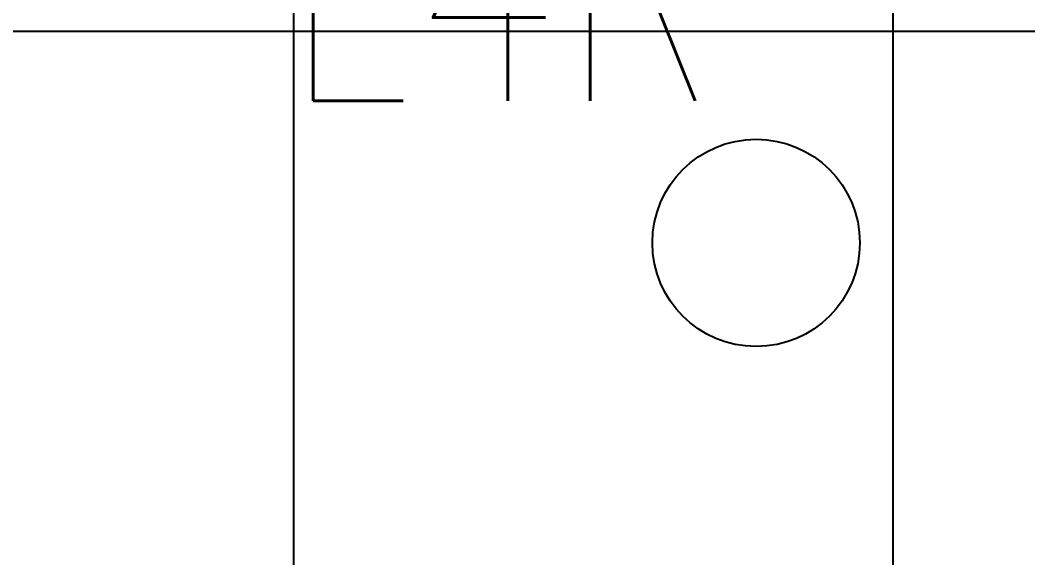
# Model space of a CAD drawing. Header units: millimetres. Extents: x -92759 to 184353, y -15225 to 86714.
# Drawn here: x 56890 to 57899, y 48773 to 49312 of the extents above; entities that cross this region are included whole.
import ezdxf

# ---------------------------------------------------------------- set-up
doc = ezdxf.new("R2010")
doc.units = ezdxf.units.MM
for name, color, linetype in [('A-PATT-CONC', 8, 'Continuous'), ('E-_LIGT----_E-', 3, 'Continuous'), ('E-legend', 1, 'Continuous')]:
    doc.layers.add(name, color=color, linetype=linetype)
doc.layers.add('HFI 9MM FPB', color=94, linetype='Continuous', lineweight=5)
doc.styles.add('Simplex', font='simplex_.ttf', dxfattribs={"width": 0.7, "height": 450})

# ---------------------------------------------------------------- blocks, each defined once
blk = doc.blocks.new('RCP_B8L2')
at = {"layer": 'A-PATT-CONC'}
h = blk.add_hatch(dxfattribs=at)
h.set_pattern_fill('ANSI37', color=256, scale=189, angle=45)
h.set_pattern_definition([(90, (-394093.07, -170927.3), (-600.075, 0), []), (180, (-394093.07, -170927.3), (-6e-14, -600.075), [])])
h.paths.add_polyline_path([(-397093.1, -170927.3), (-394093.1, -170927.3), (-394093.1, -175127.3), (-397093.1, -175127.3)])
at = {"layer": 'HFI 9MM FPB'}
h = blk.add_hatch(dxfattribs=at)
h.set_pattern_fill('ANSI33', color=256, scale=50)
h.set_pattern_definition([(45, (-581589.02, -147239), (-224.5064, 224.5064), []), (45, (-581364.5, -147239), (-224.5064, 224.5064), [158.75, -79.375])])
h.paths.add_polyline_path([(-397093.1, -170927.3), (-394093.1, -170927.3), (-394093.1, -175127.3), (-397093.1, -175127.3)], flags=16)
h.paths.add_polyline_path([(-397668.1, -175077.3), (-397668.1, -170527.3), (-393968.1, -170527.3), (-393968.1, -175527.3), (-397218.1, -175527.3), (-397218.1, -175077.3)])
blk = doc.blocks.new('A$C020d881d')
at = {"layer": 'E-legend', "lineweight": 25}
blk.add_circle((818.7, 172), 103.8, dxfattribs=at)
at = {"layer": 'E-legend', "lineweight": 25, "style": 'Simplex', "width": 0.7}
blk.add_text('L4R', height=250, dxfattribs=at).set_placement((345.2, 314.3))
blk = doc.blocks.new('EL_B8_L2_R4')
at = {"layer": 'E-_LIGT----_E-', "ltscale": 0.5}
blk.add_blockref('A$C020d881d', (-33493.3, -30424.5), dxfattribs=at)

msp = doc.modelspace()

# ---------------------------------------------------------------- block references
at = {"layer": 'A-PATT-CONC'}
msp.add_blockref('RCP_B8L2', (452619.1, 220318.5), dxfattribs=at)
at = {"layer": 'E-legend', "color": 7}
msp.add_blockref('EL_B8_L2_R4', (90301.1, 79341.2), dxfattribs=at)

doc.saveas('drawing.dxf')
